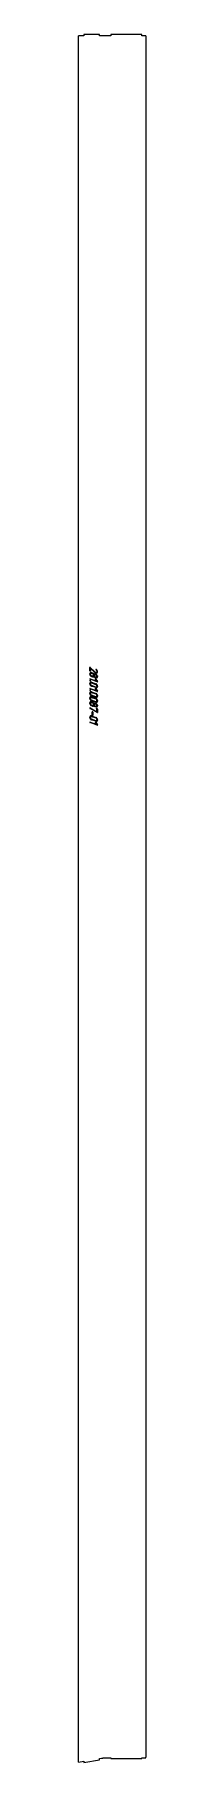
# Model space of a CAD drawing. Header units: millimetres. Extents: x 108 to 195, y 74 to 2300.
import ezdxf

# ---------------------------------------------------------------- set-up
doc = ezdxf.new("R2010")
doc.units = ezdxf.units.MM
doc.linetypes.add('K5LT_BASIC', pattern=[0])
doc.layers.add('Engraving', color=7, linetype='Continuous')

msp = doc.modelspace()

# ---------------------------------------------------------------- linework, layer by layer
at = {"color": 143, "linetype": 'K5LT_BASIC', "lineweight": 25, "true_color": 0x33acca}
for p, q in [((107.8, 74.7), (107.8, 2298.9)), ((115.1, 2298.9), (107.8, 2298.9)), ((115.1, 2300.4), (115.1, 2298.9)), ((135.1, 2300.4), (115.1, 2300.4)), ((135.1, 2298.9), (135.1, 2300.4)), ((137.8, 2298.9), (135.1, 2298.9)), ((144.8, 2298.9), (137.8, 2298.9)), ((149.8, 2298.9), (144.8, 2298.9)), ((189.8, 2300.4), (149.8, 2300.4)), ((149.8, 2300.4), (149.8, 2298.9)), ((189.8, 2298.9), (189.8, 2300.4)), ((194.8, 2298.9), (189.8, 2298.9)), ((194.8, 2298.9), (194.8, 81.1)), ((107.8, 74.7), (115.1, 76)), ((115.1, 74.5), (135.1, 78)), ((115.1, 76), (115.1, 74.5)), ((135.1, 79.5), (137.8, 80)), ((135.1, 78), (135.1, 79.5)), ((144.8, 80.6), (149.8, 80.6)), ((149.8, 80.6), (149.8, 79.6)), ((149.8, 79.6), (189.8, 79.6)), ((189.8, 80.6), (194.8, 80.6)), ((189.8, 79.6), (189.8, 80.6)), ((194.8, 80.6), (194.8, 81.1))]:
    msp.add_line(p, q, dxfattribs=at)
msp.add_open_spline([(137.8, 80), (138, 80.1), (138.6, 80.1), (139.5, 80.2), (140.4, 80.3), (141.3, 80.4), (142.2, 80.5), (143.1, 80.6), (143.9, 80.6), (144.5, 80.6), (144.8, 80.6)], degree=3, dxfattribs=at)
at = {"layer": 'Engraving', "color": 143, "linetype": 'K5LT_BASIC', "lineweight": 25, "true_color": 0x33acca}
for p, q in [((122.6, 1480.9), (122.6, 1485.1)), ((122.6, 1476.3), (122.6, 1477)), ((123, 1470.5), (131.4, 1467.7)), ((132.2, 1466.7), (123, 1469.8)), ((123.2, 1485.2), (129.1, 1479.3)), ((128.7, 1478.9), (123.3, 1484.2)), ((123.3, 1484.2), (123.3, 1480.6)), ((123.3, 1476.1), (123.3, 1476.8)), ((124.8, 1478.4), (126.2, 1477.9)), ((124.8, 1477.7), (126.2, 1477.2)), ((126.2, 1473.7), (124.8, 1474.2)), ((126.2, 1473), (124.8, 1473.4)), ((127.6, 1475.3), (127.6, 1474.6)), ((129.1, 1479.3), (129.4, 1479.1)), ((129.4, 1479.1), (129.6, 1478.9)), ((129.7, 1476.4), (130.5, 1476.1)), ((129.7, 1475.7), (130.5, 1475.4)), ((130.5, 1472.6), (129.7, 1472.8)), ((130.5, 1471.9), (129.7, 1472.1)), ((131.4, 1467.7), (129.9, 1469.7)), ((130.3, 1470.1), (132.5, 1467.2)), ((130.7, 1471.8), (130.5, 1471.9)), ((130.9, 1471.8), (130.7, 1471.8)), ((130.8, 1482.6), (130.9, 1482.5)), ((131.3, 1471.7), (130.9, 1471.8)), ((132.4, 1474.2), (132.6, 1473.7)), ((132.6, 1473.7), (132.6, 1473.5)), ((132.6, 1473.5), (132.6, 1473.3)), ((122.6, 1463.9), (122.6, 1464.6)), ((122.6, 1451.4), (122.6, 1452.1)), ((123, 1458.1), (131.4, 1455.3)), ((132.2, 1454.3), (123, 1457.4)), ((123.3, 1463.6), (123.3, 1464.3)), ((123.3, 1451.2), (123.3, 1451.9)), ((124.8, 1466), (130.5, 1464.1)), ((124.8, 1465.3), (130.5, 1463.3)), ((130.5, 1459.8), (124.8, 1461.7)), ((130.5, 1459.1), (124.8, 1461)), ((124.8, 1453.5), (130.5, 1451.6)), ((124.8, 1452.8), (130.5, 1450.9)), ((130.5, 1447.3), (124.8, 1449.3)), ((130.5, 1446.6), (124.8, 1448.6)), ((124.8, 1447.2), (130.5, 1445.3)), ((131.4, 1455.3), (129.9, 1457.3)), ((130.3, 1457.6), (132.5, 1454.8)), ((131.9, 1461.4), (131.9, 1460.7)), ((131.9, 1449), (131.9, 1448.3)), ((132.6, 1461.2), (132.6, 1460.5)), ((132.6, 1448.8), (132.6, 1448.1)), ((122.6, 1445.1), (122.6, 1445.8)), ((122.6, 1438.7), (122.6, 1439.4)), ((122.7, 1432.5), (122.6, 1432.7)), ((132.2, 1427), (122.9, 1432.3)), ((123, 1433), (123.1, 1432.9)), ((123.1, 1432.9), (131.9, 1427.9)), ((123.3, 1444.8), (123.3, 1445.6)), ((123.3, 1438.5), (123.3, 1439.2)), ((124.8, 1446.5), (130.5, 1444.6)), ((130.5, 1441), (124.8, 1442.9)), ((130.5, 1440.3), (124.8, 1442.2)), ((124.8, 1440.9), (126.2, 1440.4)), ((124.8, 1440.1), (126.2, 1439.7)), ((126.2, 1436.1), (124.8, 1436.6)), ((126.2, 1435.4), (124.8, 1435.9)), ((125.8, 1423.5), (125.8, 1427.8)), ((126.5, 1427.5), (126.5, 1423.3)), ((127.6, 1437.8), (127.6, 1437)), ((129.7, 1438.8), (130.5, 1438.6)), ((129.7, 1438.1), (130.5, 1437.8)), ((130.5, 1435), (129.7, 1435.3)), ((130.5, 1434.3), (129.7, 1434.5)), ((130.7, 1434.2), (130.5, 1434.3)), ((130.9, 1434.2), (130.7, 1434.2)), ((131.3, 1434.2), (130.9, 1434.2)), ((131.2, 1432.3), (132.2, 1432)), ((131.9, 1431.4), (131.2, 1431.6)), ((131.9, 1442.7), (131.9, 1441.9)), ((131.9, 1427.9), (131.9, 1431.4)), ((132.3, 1427), (132.2, 1427)), ((132.4, 1436.6), (132.6, 1436.2)), ((132.6, 1442.4), (132.6, 1441.7)), ((132.6, 1436.2), (132.6, 1435.9)), ((132.6, 1435.9), (132.6, 1435.7)), ((132.6, 1431.5), (132.6, 1427.2)), ((122.6, 1420.5), (122.6, 1421.2)), ((123, 1414.7), (131.4, 1411.9)), ((132.2, 1410.9), (123, 1414)), ((123.3, 1420.2), (123.3, 1420.9)), ((124.8, 1422.6), (130.5, 1420.7)), ((124.8, 1421.9), (130.5, 1420)), ((130.5, 1416.4), (124.8, 1418.3)), ((130.5, 1415.7), (124.8, 1417.6)), ((131.4, 1411.9), (129.9, 1413.9)), ((130.3, 1414.2), (132.5, 1411.4)), ((131.9, 1418), (131.9, 1417.3)), ((132.6, 1417.8), (132.6, 1417.1))]:
    msp.add_line(p, q, dxfattribs=at)
for points in [[(122.8, 1485.3), (122.6, 1485.3), (122.6, 1485.1)], [(122.6, 1480.9), (122.6, 1480.7), (122.8, 1480.6)], [(123.3, 1478.3), (122.6, 1477.8), (122.6, 1477)], [(122.6, 1476.3), (122.6, 1475.4), (123.3, 1474.6)], [(122.7, 1470.5), (122.6, 1470.4), (122.6, 1470.3)], [(122.6, 1470.3), (122.6, 1470.2), (122.7, 1470)], [(123, 1470.5), (122.8, 1470.6), (122.7, 1470.5)], [(122.7, 1470), (122.8, 1469.9), (123, 1469.8)], [(123, 1485.4), (122.9, 1485.4), (122.8, 1485.3)], [(122.8, 1480.6), (122.9, 1480.5), (123, 1480.4)], [(123.2, 1485.2), (123.1, 1485.3), (123, 1485.4)], [(123, 1480.4), (123.1, 1480.4), (123.2, 1480.4)], [(123.2, 1480.4), (123.3, 1480.5), (123.3, 1480.6)], [(124.8, 1478.4), (123.9, 1478.7), (123.3, 1478.3)], [(123.8, 1477.6), (123.3, 1477.3), (123.3, 1476.8)], [(123.3, 1476.1), (123.3, 1475.5), (123.8, 1474.9)], [(123.3, 1474.6), (123.9, 1473.7), (124.8, 1473.4)], [(124.8, 1477.7), (124.2, 1477.9), (123.8, 1477.6)], [(123.8, 1474.9), (124.2, 1474.4), (124.8, 1474.2)], [(127.2, 1477.3), (126.7, 1477.8), (126.2, 1477.9)], [(127.2, 1476.5), (126.8, 1477), (126.2, 1477.2)], [(126.2, 1473.7), (126.8, 1473.5), (127.2, 1473.7)], [(126.2, 1473), (126.8, 1472.8), (127.3, 1472.9)], [(128.1, 1476.2), (127.7, 1476.8), (127.2, 1477.3)], [(127.6, 1475.3), (127.6, 1475.9), (127.2, 1476.5)], [(127.2, 1473.7), (127.6, 1474), (127.6, 1474.6)], [(127.3, 1472.9), (127.8, 1473.1), (128.1, 1473.5)], [(128.8, 1476.5), (128.4, 1476.4), (128.1, 1476.2)], [(128.1, 1473.5), (128.4, 1473), (128.8, 1472.6)], [(128.7, 1475.6), (128.3, 1475.3), (128.3, 1474.7)], [(128.3, 1474.7), (128.3, 1474.2), (128.7, 1473.6)], [(128.7, 1478.9), (129.1, 1478.5), (129.5, 1478.2)], [(129.7, 1475.7), (129.1, 1475.9), (128.7, 1475.6)], [(128.7, 1473.6), (129.1, 1473), (129.7, 1472.8)], [(129.7, 1476.4), (129.2, 1476.5), (128.8, 1476.5)], [(128.8, 1472.6), (129.2, 1472.3), (129.7, 1472.1)], [(129.5, 1478.2), (129.8, 1478), (130.1, 1477.9)], [(130.1, 1478.6), (129.9, 1478.7), (129.6, 1478.9)], [(129.9, 1470.2), (129.7, 1470.2), (129.7, 1470)], [(129.7, 1470), (129.7, 1469.9), (129.9, 1469.7)], [(130.1, 1470.2), (130, 1470.3), (129.9, 1470.2)], [(131.4, 1478.8), (130.9, 1478.4), (130.1, 1478.6)], [(130.1, 1477.9), (131.2, 1477.6), (131.9, 1478.2)], [(130.3, 1470.1), (130.2, 1470.2), (130.1, 1470.2)], [(130.5, 1482.6), (130.4, 1482.5), (130.4, 1482.4)], [(130.4, 1482.4), (130.4, 1482.2), (130.5, 1482.1)], [(130.8, 1482.6), (130.6, 1482.7), (130.5, 1482.6)], [(130.5, 1482.1), (130.5, 1482), (130.7, 1482)], [(132, 1475), (131.3, 1475.9), (130.5, 1476.1)], [(131.5, 1474.7), (131.1, 1475.2), (130.5, 1475.4)], [(130.5, 1472.6), (131.1, 1472.4), (131.5, 1472.7)], [(130.7, 1482), (131.3, 1481.5), (131.6, 1481)], [(132.2, 1481.2), (131.8, 1482), (130.9, 1482.5)], [(131.3, 1471.7), (131.7, 1471.8), (132, 1472)], [(131.7, 1479.3), (131.6, 1479), (131.4, 1478.8)], [(131.9, 1473.5), (131.9, 1474.1), (131.5, 1474.7)], [(131.5, 1472.7), (131.9, 1472.9), (131.9, 1473.5)], [(131.6, 1481), (131.9, 1480.4), (131.9, 1479.9)], [(131.9, 1479.9), (131.9, 1479.6), (131.7, 1479.3)], [(131.9, 1478.2), (132.6, 1478.7), (132.6, 1479.7)], [(132.4, 1474.2), (132.3, 1474.6), (132, 1475)], [(132, 1472), (132.6, 1472.4), (132.6, 1473.3)], [(132.6, 1479.7), (132.6, 1480.5), (132.2, 1481.2)], [(122.8, 1468.7), (122.6, 1468.6), (122.6, 1468.4)], [(122.6, 1468.4), (122.6, 1468.1), (122.8, 1467.9)], [(123.3, 1465.8), (122.6, 1465.4), (122.6, 1464.6)], [(122.6, 1463.9), (122.6, 1463), (123.3, 1462.1)], [(122.7, 1458.1), (122.6, 1457.9), (122.6, 1457.9)], [(122.6, 1457.9), (122.6, 1457.7), (122.7, 1457.6)], [(122.8, 1456.3), (122.6, 1456.2), (122.6, 1455.9)], [(122.6, 1455.9), (122.6, 1455.7), (122.8, 1455.5)], [(123.3, 1453.4), (122.6, 1453), (122.6, 1452.1)], [(122.6, 1451.4), (122.6, 1450.5), (123.3, 1449.7)], [(123.3, 1447.1), (122.6, 1446.6), (122.6, 1445.8)], [(123, 1458.1), (122.8, 1458.2), (122.7, 1458.1)], [(122.7, 1457.6), (122.8, 1457.5), (123, 1457.4)], [(123.2, 1468.7), (123, 1468.8), (122.8, 1468.7)], [(122.8, 1467.9), (123, 1467.7), (123.2, 1467.7)], [(123.2, 1456.3), (123, 1456.4), (122.8, 1456.3)], [(122.8, 1455.5), (123, 1455.3), (123.2, 1455.2)], [(123.5, 1468.5), (123.3, 1468.7), (123.2, 1468.7)], [(123.2, 1467.7), (123.4, 1467.6), (123.5, 1467.7)], [(123.5, 1456.1), (123.3, 1456.3), (123.2, 1456.3)], [(123.2, 1455.2), (123.4, 1455.2), (123.5, 1455.3)], [(124.8, 1466), (123.9, 1466.3), (123.3, 1465.8)], [(123.8, 1465.2), (123.3, 1464.9), (123.3, 1464.3)], [(123.3, 1463.6), (123.3, 1463), (123.8, 1462.5)], [(123.3, 1462.1), (123.9, 1461.3), (124.8, 1461)], [(124.8, 1453.5), (123.9, 1453.9), (123.3, 1453.4)], [(123.8, 1452.7), (123.3, 1452.5), (123.3, 1451.9)], [(123.3, 1451.2), (123.3, 1450.6), (123.8, 1450.1)], [(123.3, 1449.7), (123.9, 1448.9), (124.8, 1448.6)], [(124.8, 1447.2), (123.9, 1447.5), (123.3, 1447.1)], [(123.7, 1468), (123.7, 1468.3), (123.5, 1468.5)], [(123.5, 1467.7), (123.7, 1467.8), (123.7, 1468)], [(123.7, 1455.6), (123.7, 1455.8), (123.5, 1456.1)], [(123.5, 1455.3), (123.7, 1455.4), (123.7, 1455.6)], [(124.8, 1465.3), (124.2, 1465.5), (123.8, 1465.2)], [(123.8, 1462.5), (124.2, 1461.9), (124.8, 1461.7)], [(124.8, 1452.8), (124.2, 1453), (123.8, 1452.7)], [(123.8, 1450.1), (124.2, 1449.5), (124.8, 1449.3)], [(129.9, 1457.8), (129.7, 1457.7), (129.7, 1457.6)], [(129.7, 1457.6), (129.7, 1457.4), (129.9, 1457.3)], [(130.1, 1457.8), (130, 1457.9), (129.9, 1457.8)], [(130.3, 1457.6), (130.2, 1457.8), (130.1, 1457.8)], [(131.9, 1462.9), (131.3, 1463.8), (130.5, 1464.1)], [(131.5, 1462.6), (131, 1463.1), (130.5, 1463.3)], [(130.5, 1459.8), (131, 1459.6), (131.5, 1459.9)], [(130.5, 1459.1), (131.3, 1458.8), (132, 1459.2)], [(131.9, 1450.5), (131.3, 1451.3), (130.5, 1451.6)], [(131.5, 1450.1), (131, 1450.7), (130.5, 1450.9)], [(130.5, 1447.3), (131, 1447.1), (131.5, 1447.4)], [(131.9, 1461.4), (131.9, 1462), (131.5, 1462.6)], [(131.5, 1459.9), (131.9, 1460.1), (131.9, 1460.7)], [(131.9, 1449), (131.9, 1449.6), (131.5, 1450.1)], [(131.5, 1447.4), (131.9, 1447.7), (131.9, 1448.3)], [(132.6, 1461.2), (132.6, 1462.1), (131.9, 1462.9)], [(132.6, 1448.8), (132.6, 1449.7), (131.9, 1450.5)], [(132, 1459.2), (132.6, 1459.6), (132.6, 1460.5)], [(132, 1446.8), (132.6, 1447.2), (132.6, 1448.1)], [(132.2, 1466.7), (132.4, 1466.6), (132.5, 1466.7)], [(132.2, 1454.3), (132.4, 1454.2), (132.5, 1454.3)], [(132.6, 1466.9), (132.6, 1467.1), (132.5, 1467.2)], [(132.5, 1466.7), (132.6, 1466.8), (132.6, 1466.9)], [(132.6, 1454.5), (132.6, 1454.6), (132.5, 1454.8)], [(132.5, 1454.3), (132.6, 1454.4), (132.6, 1454.5)], [(122.6, 1445.1), (122.6, 1444.2), (123.3, 1443.4)], [(123.3, 1440.7), (122.6, 1440.3), (122.6, 1439.4)], [(122.6, 1438.7), (122.6, 1437.8), (123.3, 1437)], [(122.7, 1433), (122.6, 1432.9), (122.6, 1432.7)], [(123, 1433), (122.8, 1433), (122.7, 1433)], [(122.7, 1432.5), (122.9, 1432.3), (122.9, 1432.3)], [(123.8, 1446.4), (123.3, 1446.1), (123.3, 1445.6)], [(123.3, 1444.8), (123.3, 1444.3), (123.8, 1443.7)], [(123.3, 1443.4), (123.9, 1442.5), (124.8, 1442.2)], [(124.8, 1440.9), (123.9, 1441.2), (123.3, 1440.7)], [(123.8, 1440), (123.3, 1439.8), (123.3, 1439.2)], [(123.3, 1438.5), (123.3, 1437.9), (123.8, 1437.3)], [(123.3, 1437), (123.9, 1436.2), (124.8, 1435.9)], [(124.8, 1446.5), (124.2, 1446.7), (123.8, 1446.4)], [(123.8, 1443.7), (124.2, 1443.1), (124.8, 1442.9)], [(124.8, 1440.1), (124.2, 1440.3), (123.8, 1440)], [(123.8, 1437.3), (124.2, 1436.8), (124.8, 1436.6)], [(125.9, 1428), (125.8, 1427.9), (125.8, 1427.8)], [(126.2, 1428), (126.1, 1428.1), (125.9, 1428)], [(127.2, 1439.7), (126.7, 1440.2), (126.2, 1440.4)], [(127.2, 1438.9), (126.8, 1439.5), (126.2, 1439.7)], [(126.2, 1436.1), (126.8, 1435.9), (127.2, 1436.2)], [(126.2, 1435.4), (126.8, 1435.2), (127.3, 1435.3)], [(126.4, 1427.9), (126.3, 1428), (126.2, 1428)], [(126.5, 1427.5), (126.5, 1427.7), (126.4, 1427.9)], [(128.1, 1438.6), (127.7, 1439.2), (127.2, 1439.7)], [(127.6, 1437.8), (127.6, 1438.3), (127.2, 1438.9)], [(127.2, 1436.2), (127.6, 1436.4), (127.6, 1437)], [(127.3, 1435.3), (127.8, 1435.5), (128.1, 1435.9)], [(128.8, 1438.9), (128.4, 1438.8), (128.1, 1438.6)], [(128.1, 1435.9), (128.4, 1435.4), (128.8, 1435.1)], [(128.7, 1438), (128.3, 1437.8), (128.3, 1437.2)], [(128.3, 1437.2), (128.3, 1436.6), (128.7, 1436)], [(129.7, 1438.1), (129.1, 1438.3), (128.7, 1438)], [(128.7, 1436), (129.1, 1435.5), (129.7, 1435.3)], [(129.7, 1438.8), (129.2, 1439), (128.8, 1438.9)], [(128.8, 1435.1), (129.2, 1434.7), (129.7, 1434.5)], [(130.5, 1446.6), (131.3, 1446.3), (132, 1446.8)], [(131.9, 1444.1), (131.3, 1445), (130.5, 1445.3)], [(131.5, 1443.8), (131, 1444.4), (130.5, 1444.6)], [(130.5, 1441), (131, 1440.8), (131.5, 1441.1)], [(130.5, 1440.3), (131.3, 1440), (132, 1440.4)], [(132, 1437.4), (131.3, 1438.3), (130.5, 1438.6)], [(131.5, 1437.1), (131.1, 1437.6), (130.5, 1437.8)], [(130.5, 1435), (131.1, 1434.8), (131.5, 1435.1)], [(130.9, 1432.3), (130.8, 1432.2), (130.8, 1432.1)], [(130.8, 1432.1), (130.8, 1431.9), (130.9, 1431.8)], [(131.2, 1432.3), (131, 1432.4), (130.9, 1432.3)], [(130.9, 1431.8), (131, 1431.7), (131.2, 1431.6)], [(131.3, 1434.2), (131.7, 1434.2), (132, 1434.4)], [(131.9, 1442.7), (131.9, 1443.2), (131.5, 1443.8)], [(131.5, 1441.1), (131.9, 1441.4), (131.9, 1441.9)], [(131.9, 1435.9), (131.9, 1436.5), (131.5, 1437.1)], [(131.5, 1435.1), (131.9, 1435.4), (131.9, 1435.9)], [(132.6, 1442.4), (132.6, 1443.3), (131.9, 1444.1)], [(132, 1440.4), (132.6, 1440.8), (132.6, 1441.7)], [(132.4, 1436.6), (132.3, 1437), (132, 1437.4)], [(132, 1434.4), (132.6, 1434.8), (132.6, 1435.7)], [(132.6, 1431.5), (132.6, 1431.8), (132.2, 1432)], [(132.3, 1427), (132.4, 1426.9), (132.5, 1427)], [(132.5, 1427), (132.6, 1427.1), (132.6, 1427.2)], [(123.3, 1422.5), (122.6, 1422), (122.6, 1421.2)], [(122.6, 1420.5), (122.6, 1419.6), (123.3, 1418.7)], [(122.7, 1414.7), (122.6, 1414.5), (122.6, 1414.5)], [(122.6, 1414.5), (122.6, 1414.3), (122.7, 1414.2)], [(123, 1414.7), (122.8, 1414.8), (122.7, 1414.7)], [(122.7, 1414.2), (122.8, 1414.1), (123, 1414)], [(124.8, 1422.6), (123.9, 1422.9), (123.3, 1422.5)], [(123.8, 1421.8), (123.3, 1421.5), (123.3, 1420.9)], [(123.3, 1420.2), (123.3, 1419.7), (123.8, 1419.1)], [(123.3, 1418.7), (123.9, 1417.9), (124.8, 1417.6)], [(124.8, 1421.9), (124.2, 1422.1), (123.8, 1421.8)], [(123.8, 1419.1), (124.2, 1418.5), (124.8, 1418.3)], [(125.8, 1423.5), (125.8, 1423.4), (126, 1423.2)], [(126, 1423.2), (126.1, 1423.1), (126.2, 1423)], [(126.2, 1423), (126.3, 1423), (126.4, 1423.1)], [(126.4, 1423.1), (126.5, 1423.2), (126.5, 1423.3)], [(129.9, 1414.4), (129.7, 1414.3), (129.7, 1414.2)], [(129.7, 1414.2), (129.7, 1414), (129.9, 1413.9)], [(130.1, 1414.4), (130, 1414.5), (129.9, 1414.4)], [(130.3, 1414.2), (130.2, 1414.4), (130.1, 1414.4)], [(131.9, 1419.5), (131.3, 1420.4), (130.5, 1420.7)], [(131.5, 1419.2), (131, 1419.7), (130.5, 1420)], [(130.5, 1416.4), (131, 1416.2), (131.5, 1416.5)], [(130.5, 1415.7), (131.3, 1415.4), (132, 1415.8)], [(131.9, 1418), (131.9, 1418.6), (131.5, 1419.2)], [(131.5, 1416.5), (131.9, 1416.7), (131.9, 1417.3)], [(132.6, 1417.8), (132.6, 1418.7), (131.9, 1419.5)], [(132, 1415.8), (132.6, 1416.2), (132.6, 1417.1)], [(132.2, 1410.9), (132.4, 1410.8), (132.5, 1410.9)], [(132.6, 1411.1), (132.6, 1411.3), (132.5, 1411.4)], [(132.5, 1410.9), (132.6, 1411), (132.6, 1411.1)]]:
    msp.add_open_spline(points, degree=2, dxfattribs=at)

doc.saveas('drawing.dxf')
